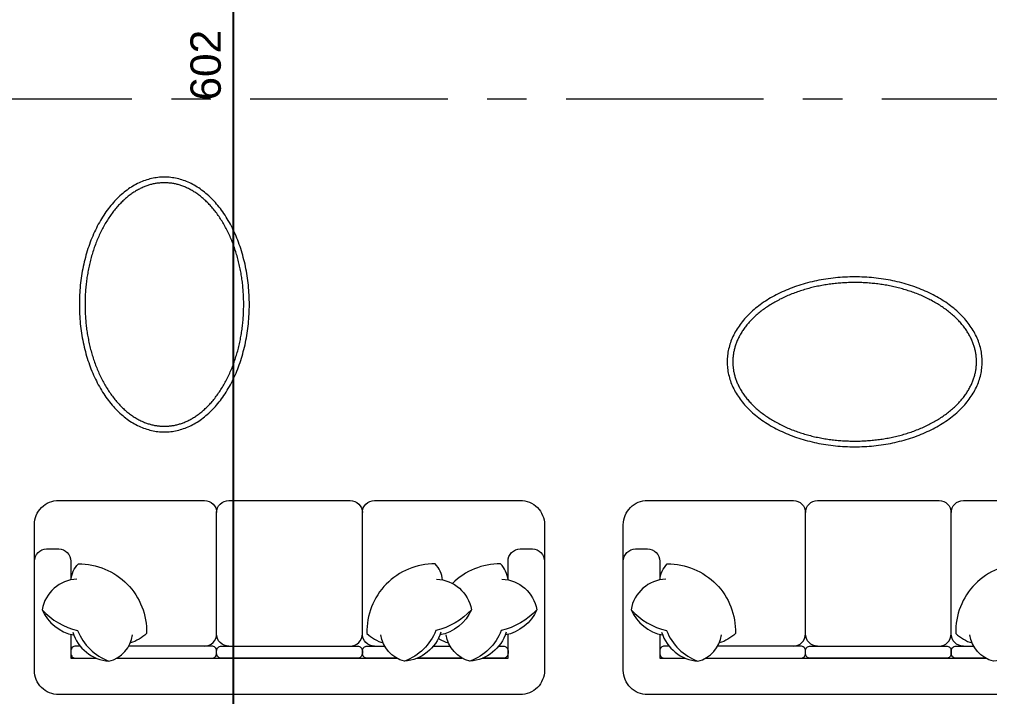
# Model space of a CAD drawing. Header units: centimetres. Extents: x 111832 to 117233, y -55119 to -48329.
# Drawn here: x 114113 to 114512.5, y -53068.5 to -52789.5 of the extents above; entities that cross this region are included whole.
import ezdxf

# ---------------------------------------------------------------- set-up
doc = ezdxf.new("R2010")
doc.units = ezdxf.units.CM
doc.header["$LTSCALE"] = 50
doc.header["$MEASUREMENT"] = 0
doc.linetypes.add('AXES', pattern=[2, 1.25, -0.25, 0.25, -0.25])
doc.layers.get('0').update_dxf_attribs({"color": 8})
doc.layers.add('AXES', color=10, linetype='AXES')
doc.layers.add('COTE 50ème', color=1, linetype='Continuous')
doc.layers.add('MACONNERIE COUPE', color=7, linetype='Continuous', lineweight=30)
doc.layers.add('mobilimi', color=8, linetype='Continuous', lineweight=9)
doc.styles.add('RS_TXT_50', font='arial.ttf', dxfattribs={"height": 12.5})
doc.dimstyles.new('RS_50CM_LINEAIRE', dxfattribs={"dimscale": 5, "dimtxt": 12.5, "dimasz": 1.5, "dimexe": 1, "dimexo": 2.5, "dimgap": 1, "dimtad": 1, "dimdec": 1, "dimrnd": 0.5, "dimdsep": 46, "dimtxsty": 'RS_TXT_50', "dimblk1": 'ARCHTICK', "dimblk2": 'ARCHTICK', "dimsah": 1, "dimcen": 2.5, "dimdle": 1, "dimclrt": 4, "dimadec": 0, "dimazin": 2, "dimtfac": 1, "dimtdec": 1, "dimtix": 1, "dimtmove": 2, "dimatfit": 3, "dimfxl": 1, "dimtolj": 1, "dimtzin": 0, "dimarcsym": 0})

# ---------------------------------------------------------------- blocks, each defined once
blk = doc.blocks.new('A$C7560ca7f')
at = {"layer": 'AXES', "lineweight": 5, "ltscale": 1.3}
blk.add_line((3195, -1960), (-1985, -1960), dxfattribs=at)
blk = doc.blocks.new('_ArchTick')
at = {"color": 0, "linetype": 'ByBlock', "const_width": 0.15}
blk.add_lwpolyline([(-0.5, -0.5), (0.5, 0.5)], dxfattribs=at)
blk = doc.blocks.new('*D1301')
at = {"layer": 'COTE 50ème', "color": 0, "lineweight": -2, "ltscale": 0.5, "transparency": 16777216}
for p, q in [((114201.18, -53114.36), (114201.18, -52502.36)), ((114196.87, -52507.36), (114206.18, -52507.36)), ((114216.89, -53109.36), (114196.18, -53109.36))]:
    blk.add_line(p, q, dxfattribs=at)
at = {"layer": 'Defpoints', "color": 0, "ltscale": 0.5, "transparency": 16777216}
for p in [(114184.37, -52507.36), (114201.18, -52507.36), (114229.39, -53109.36)]:
    blk.add_point(p, dxfattribs=at)
at = {"layer": 'COTE 50ème', "color": 0, "lineweight": -2, "ltscale": 0.5, "transparency": 16777216, "xscale": 7.5, "yscale": 7.5, "zscale": 7.5}
for p, rotation in [((114201.18, -52507.36), 90), ((114201.18, -53109.36), 270)]:
    blk.add_blockref('_ArchTick', p, dxfattribs=dict(at, rotation=rotation))
at = {"layer": 'COTE 50ème', "color": 4, "ltscale": 0.5, "transparency": 16777216, "insert": (114189.8, -52808.36), "char_height": 12.5, "attachment_point": 5, "rotation": 90, "style": 'RS_TXT_50'}
blk.add_mtext('\\A1;602', dxfattribs=at)

msp = doc.modelspace()

# ---------------------------------------------------------------- linework, layer by layer
at = {"layer": 'mobilimi'}
for points in [[(114119.24, -52997.71, -0.414214), (114129.24, -52987.71), (114189.24, -52987.71, -0.414214), (114194.24, -52992.71, -0.414214), (114199.24, -52987.71), (114249.24, -52987.71, -0.414214), (114254.24, -52992.71, -0.414214), (114259.24, -52987.71), (114319.24, -52987.71, -0.414214), (114329.24, -52997.71), (114329.24, -53057.71, -0.414214), (114319.24, -53067.71), (114129.24, -53067.71, -0.414214), (114119.24, -53057.71)], [(114361.69, -52997.71, -0.414214), (114371.69, -52987.71), (114431.69, -52987.71, -0.414214), (114436.69, -52992.71, -0.414214), (114441.69, -52987.71), (114491.69, -52987.71, -0.414214), (114496.69, -52992.71, -0.414214), (114501.69, -52987.71), (114561.69, -52987.71, -0.414214), (114571.69, -52997.71), (114571.69, -53057.71, -0.414214), (114561.69, -53067.71), (114371.69, -53067.71, -0.414214), (114361.69, -53057.71)], [(114252.24, -53052.71), (114196.24, -53052.71, -0.414214), (114194.24, -53050.71), (114194.24, -53049.71, -0.414214), (114196.24, -53047.71), (114252.24, -53047.71, -0.414214), (114254.24, -53049.71), (114254.24, -53050.71, -0.414214)], [(114494.69, -53052.71), (114438.69, -53052.71, -0.414214), (114436.69, -53050.71), (114436.69, -53049.71, -0.414214), (114438.69, -53047.71), (114494.69, -53047.71, -0.414214), (114496.69, -53049.71), (114496.69, -53050.71, -0.414214)]]:
    msp.add_lwpolyline(points, format="xyb", close=True, dxfattribs=at)
for points in [[(114189.24, -53047.71, 0.414214), (114194.24, -53042.71), (114194.24, -52992.71, 0.414214)], [(114259.24, -53047.71, -0.414214), (114254.24, -53042.71), (114254.24, -52992.71, -0.414214)], [(114431.69, -53047.71, 0.414214), (114436.69, -53042.71), (114436.69, -52992.71, 0.414214)], [(114501.69, -53047.71, -0.414214), (114496.69, -53042.71), (114496.69, -52992.71, -0.414214)], [(114119.24, -53012.71, -0.414214), (114124.24, -53007.71), (114129.24, -53007.71, -0.414214), (114134.24, -53012.71), (114134.24, -53020.45)], [(114314.24, -53020.45), (114314.24, -53012.71, -0.414214), (114319.24, -53007.71), (114324.24, -53007.71, -0.414214), (114329.24, -53012.71)], [(114361.69, -53012.71, -0.414214), (114366.69, -53007.71), (114371.69, -53007.71, -0.414214), (114376.69, -53012.71), (114376.69, -53020.45)], [(114134.23, -53020.46, -0.165541), (114137.32, -53013.85, -0.425989), (114165.4, -53042.49, -0.121523), (114158.73, -53046.44, 7.115464)], [(114287.31, -53020.46, 0.165541), (114284.22, -53013.85, 0.425989), (114256.14, -53042.49, 0.121523), (114262.8, -53046.44, -7.115464)], [(114314.25, -53020.46, 0.165541), (114311.15, -53013.85, 0.200231), (114291.31, -53021.9, 0.121523)], [(114376.68, -53020.46, -0.165541), (114379.77, -53013.85, -0.425989), (114407.85, -53042.49, -0.121523), (114401.19, -53046.44, 7.115464)], [(114529.77, -53020.46, 0.165541), (114526.67, -53013.85, 0.425989), (114498.59, -53042.49, 0.121523), (114505.26, -53046.44, -7.115464)], [(114136.75, -53020.15, 0.356772), (114122.42, -53032.76, 0.249542), (114135.4, -53043.14, -9.61688)], [(114284.79, -53020.15, -0.356772), (114299.12, -53032.76, -0.249542), (114286.14, -53043.14, 9.61688)], [(114311.73, -53020.15, -0.356772), (114326.05, -53032.76, -0.249542), (114313.07, -53043.14, 9.61688)], [(114379.2, -53020.15, 0.356772), (114364.87, -53032.76, 0.249542), (114377.86, -53043.14, -9.61688)], [(114122.42, -53032.76, 0.14773), (114137.03, -53041.35, 0.213343), (114149.93, -53053.95, 0.178662)], [(114299.12, -53032.76, -0.14773), (114284.51, -53041.35, -0.213343), (114271.61, -53053.95, -0.178662)], [(114326.05, -53032.76, -0.14773), (114311.44, -53041.35, -0.213343), (114298.55, -53053.95, -0.178662)], [(114364.87, -53032.76, 0.14773), (114379.49, -53041.35, 0.213343), (114392.38, -53053.95, 0.178662)], [(114135.01, -53042.03, 0.306663), (114149.93, -53053.95, 0.30633), (114159.67, -53043.07, -0.872847)], [(114199.24, -53047.71, -0.414214), (114194.24, -53042.71)], [(114249.24, -53047.71, 0.414214), (114254.24, -53042.71)], [(114286.53, -53042.03, -0.306663), (114271.61, -53053.95, -0.30633), (114261.87, -53043.07, 0.872847)], [(114313.46, -53042.03, -0.306663), (114298.55, -53053.95, -0.30633), (114288.8, -53043.07, 0.872847)], [(114303.72, -53052.71), (114314.24, -53052.71), (114314.24, -53042.88, -0.414214)], [(114377.47, -53042.03, 0.306663), (114392.38, -53053.95, 0.30633), (114402.12, -53043.07, -0.872847)], [(114441.69, -53047.71, -0.414214), (114436.69, -53042.71)], [(114491.69, -53047.71, 0.414214), (114496.69, -53042.71)], [(114528.98, -53042.03, -0.306663), (114514.07, -53053.95, -0.30633), (114504.32, -53043.07, 0.872847)], [(114285.55, -53044.49, 0.071865), (114289.74, -53046.44, -7.115464)], [(114138.05, -53047.71), (114136.24, -53047.71, 0.414214), (114134.24, -53049.71), (114134.24, -53050.71, 0.414214), (114136.24, -53052.71)], [(114153.07, -53052.71), (114192.24, -53052.71, 0.414214), (114194.24, -53050.71), (114194.24, -53049.71, 0.414214), (114192.24, -53047.71), (114158.11, -53047.71, 0.414214)], [(114268.47, -53052.71), (114256.24, -53052.71, -0.414214), (114254.24, -53050.71), (114254.24, -53049.71, -0.414214), (114256.24, -53047.71), (114263.43, -53047.71, -0.414214)], [(114283.49, -53047.71), (114290.37, -53047.71, -0.414214)], [(114310.42, -53047.71), (114312.24, -53047.71, -0.414214), (114314.24, -53049.71), (114314.24, -53050.71, -0.414214), (114312.24, -53052.71)], [(114380.51, -53047.71), (114378.69, -53047.71, 0.414214), (114376.69, -53049.71), (114376.69, -53050.71, 0.414214), (114378.69, -53052.71)], [(114395.53, -53052.71), (114434.69, -53052.71, 0.414214), (114436.69, -53050.71), (114436.69, -53049.71, 0.414214), (114434.69, -53047.71), (114400.56, -53047.71, 0.414214)], [(114510.92, -53052.71), (114498.69, -53052.71, -0.414214), (114496.69, -53050.71), (114496.69, -53049.71, -0.414214), (114498.69, -53047.71), (114505.88, -53047.71, -0.414214)], [(114136.24, -53052.71), (114144.76, -53052.71, 0.414214)], [(114295.4, -53052.71), (114276.78, -53052.71, -0.414214)], [(114312.24, -53052.71), (114303.72, -53052.71, -0.414214)], [(114378.69, -53052.71), (114387.21, -53052.71, 0.414214)]]:
    msp.add_lwpolyline(points, format="xyb", dxfattribs=at)
for points in [[(114134.24, -53042.88), (114134.24, -53052.71), (114144.76, -53052.71)], [(114376.69, -53042.88), (114376.69, -53052.71), (114387.21, -53052.71)], [(114153.07, -53052.71), (114268.47, -53052.71)], [(114276.78, -53052.71), (114295.4, -53052.71)], [(114395.53, -53052.71), (114510.92, -53052.71)]]:
    msp.add_lwpolyline(points, dxfattribs=at)
for points in [[(114172.72, -52959.48, 0), (114173.38, -52959.47, 0), (114174.05, -52959.44, 0), (114174.71, -52959.39, 0), (114175.37, -52959.33, 0), (114176.03, -52959.24, 0), (114176.69, -52959.14, 0), (114177.35, -52959.02, 0), (114178, -52958.88, 0), (114178.65, -52958.72, 0), (114179.31, -52958.54, 0), (114179.96, -52958.35, 0), (114180.6, -52958.13, 0), (114181.25, -52957.9, 0), (114181.89, -52957.65, 0), (114182.52, -52957.38, 0), (114183.16, -52957.09, 0), (114183.79, -52956.79, 0), (114184.42, -52956.46, 0), (114185.04, -52956.12, 0), (114185.66, -52955.76, 0), (114186.27, -52955.39, 0), (114186.88, -52954.99, 0), (114187.48, -52954.58, 0), (114188.08, -52954.16, 0), (114188.67, -52953.71, 0), (114189.26, -52953.25, 0), (114189.84, -52952.77, 0), (114190.41, -52952.28, 0), (114190.98, -52951.77, 0), (114191.54, -52951.24, 0), (114192.1, -52950.7, 0), (114192.65, -52950.14, 0), (114193.19, -52949.57, 0), (114193.72, -52948.98, 0), (114194.25, -52948.38, 0), (114194.77, -52947.76, 0), (114195.28, -52947.13, 0), (114195.78, -52946.48, 0), (114196.27, -52945.82, 0), (114196.76, -52945.14, 0), (114197.24, -52944.45, 0), (114197.7, -52943.75, 0), (114198.16, -52943.03, 0), (114198.61, -52942.3, 0), (114199.05, -52941.56, 0), (114199.49, -52940.81, 0), (114199.91, -52940.04, 0), (114200.32, -52939.27, 0), (114200.72, -52938.48, 0), (114201.12, -52937.68, 0), (114201.5, -52936.87, 0), (114201.87, -52936.04, 0), (114202.23, -52935.21, 0), (114202.58, -52934.37, 0), (114202.92, -52933.52, 0), (114203.25, -52932.65, 0), (114203.57, -52931.78, 0), (114203.88, -52930.9, 0), (114204.17, -52930.01, 0), (114204.46, -52929.12, 0), (114204.73, -52928.21, 0), (114204.99, -52927.3, 0), (114205.24, -52926.38, 0), (114205.48, -52925.45, 0), (114205.71, -52924.52, 0), (114205.93, -52923.58, 0), (114206.13, -52922.63, 0), (114206.32, -52921.68, 0), (114206.5, -52920.73, 0), (114206.67, -52919.77, 0), (114206.82, -52918.8, 0), (114206.97, -52917.83, 0), (114207.1, -52916.86, 0), (114207.22, -52915.88, 0), (114207.32, -52914.9, 0), (114207.42, -52913.91, 0), (114207.5, -52912.93, 0), (114207.57, -52911.94, 0), (114207.62, -52910.95, 0), (114207.67, -52909.96, 0), (114207.7, -52908.97, 0), (114207.72, -52907.97, 0), (114207.72, -52906.98, 0), (114207.72, -52905.99, 0), (114207.7, -52904.99, 0), (114207.67, -52904, 0), (114207.62, -52903.01, 0), (114207.57, -52902.02, 0), (114207.5, -52901.03, 0), (114207.42, -52900.04, 0), (114207.32, -52899.06, 0), (114207.22, -52898.08, 0), (114207.1, -52897.1, 0), (114206.97, -52896.13, 0), (114206.82, -52895.16, 0), (114206.67, -52894.19, 0), (114206.5, -52893.23, 0), (114206.32, -52892.27, 0), (114206.13, -52891.32, 0), (114205.93, -52890.38, 0), (114205.71, -52889.44, 0), (114205.48, -52888.51, 0), (114205.24, -52887.58, 0), (114204.99, -52886.66, 0), (114204.73, -52885.75, 0), (114204.46, -52884.84, 0), (114204.17, -52883.94, 0), (114203.88, -52883.06, 0), (114203.57, -52882.18, 0), (114203.25, -52881.3, 0), (114202.92, -52880.44, 0), (114202.58, -52879.59, 0), (114202.23, -52878.75, 0), (114201.87, -52877.91, 0), (114201.5, -52877.09, 0), (114201.12, -52876.28, 0), (114200.72, -52875.48, 0), (114200.32, -52874.69, 0), (114199.91, -52873.91, 0), (114199.49, -52873.15, 0), (114199.05, -52872.39, 0), (114198.61, -52871.65, 0), (114198.16, -52870.92, 0), (114197.7, -52870.21, 0), (114197.24, -52869.51, 0), (114196.76, -52868.82, 0), (114196.27, -52868.14, 0), (114195.78, -52867.48, 0), (114195.28, -52866.83, 0), (114194.77, -52866.2, 0), (114194.25, -52865.58, 0), (114193.72, -52864.98, 0), (114193.19, -52864.39, 0), (114192.65, -52863.82, 0), (114192.1, -52863.26, 0), (114191.54, -52862.72, 0), (114190.98, -52862.19, 0), (114190.41, -52861.68, 0), (114189.84, -52861.18, 0), (114189.26, -52860.71, 0), (114188.67, -52860.25, 0), (114188.08, -52859.8, 0), (114187.48, -52859.37, 0), (114186.88, -52858.96, 0), (114186.27, -52858.57, 0), (114185.66, -52858.19, 0), (114185.04, -52857.84, 0), (114184.42, -52857.5, 0), (114183.79, -52857.17, 0), (114183.16, -52856.87, 0), (114182.52, -52856.58, 0), (114181.89, -52856.31, 0), (114181.25, -52856.06, 0), (114180.6, -52855.83, 0), (114179.96, -52855.61, 0), (114179.31, -52855.42, 0), (114178.65, -52855.24, 0), (114178, -52855.08, 0), (114177.35, -52854.94, 0), (114176.69, -52854.82, 0), (114176.03, -52854.71, 0), (114175.37, -52854.63, 0), (114174.71, -52854.56, 0), (114174.05, -52854.52, 0), (114173.38, -52854.49, 0), (114172.72, -52854.48, 0), (114172.06, -52854.49, 0), (114171.4, -52854.52, 0), (114170.74, -52854.56, 0), (114170.07, -52854.63, 0), (114169.41, -52854.71, 0), (114168.76, -52854.82, 0), (114168.1, -52854.94, 0), (114167.44, -52855.08, 0), (114166.79, -52855.24, 0), (114166.14, -52855.42, 0), (114165.49, -52855.61, 0), (114164.84, -52855.83, 0), (114164.2, -52856.06, 0), (114163.56, -52856.31, 0), (114162.92, -52856.58, 0), (114162.29, -52856.87, 0), (114161.65, -52857.17, 0), (114161.03, -52857.5, 0), (114160.41, -52857.84, 0), (114159.79, -52858.19, 0), (114159.18, -52858.57, 0), (114158.57, -52858.96, 0), (114157.96, -52859.37, 0), (114157.37, -52859.8, 0), (114156.77, -52860.25, 0), (114156.19, -52860.71, 0), (114155.61, -52861.18, 0), (114155.03, -52861.68, 0), (114154.46, -52862.19, 0), (114153.9, -52862.72, 0), (114153.35, -52863.26, 0), (114152.8, -52863.82, 0), (114152.26, -52864.39, 0), (114151.72, -52864.98, 0), (114151.2, -52865.58, 0), (114150.68, -52866.2, 0), (114150.17, -52866.83, 0), (114149.67, -52867.48, 0), (114149.17, -52868.14, 0), (114148.69, -52868.82, 0), (114148.21, -52869.51, 0), (114147.74, -52870.21, 0), (114147.28, -52870.92, 0), (114146.83, -52871.65, 0), (114146.39, -52872.39, 0), (114145.96, -52873.15, 0), (114145.54, -52873.91, 0), (114145.12, -52874.69, 0), (114144.72, -52875.48, 0), (114144.33, -52876.28, 0), (114143.95, -52877.09, 0), (114143.57, -52877.91, 0), (114143.21, -52878.75, 0), (114142.86, -52879.59, 0), (114142.52, -52880.44, 0), (114142.19, -52881.3, 0), (114141.87, -52882.18, 0), (114141.57, -52883.06, 0), (114141.27, -52883.94, 0), (114140.99, -52884.84, 0), (114140.71, -52885.75, 0), (114140.45, -52886.66, 0), (114140.2, -52887.58, 0), (114139.96, -52888.51, 0), (114139.73, -52889.44, 0), (114139.52, -52890.38, 0), (114139.31, -52891.32, 0), (114139.12, -52892.27, 0), (114138.94, -52893.23, 0), (114138.78, -52894.19, 0), (114138.62, -52895.16, 0), (114138.48, -52896.13, 0), (114138.35, -52897.1, 0), (114138.23, -52898.08, 0), (114138.12, -52899.06, 0), (114138.03, -52900.04, 0), (114137.95, -52901.03, 0), (114137.88, -52902.02, 0), (114137.82, -52903.01, 0), (114137.78, -52904, 0), (114137.75, -52904.99, 0), (114137.73, -52905.99, 0), (114137.72, -52906.98, 0), (114137.73, -52907.97, 0), (114137.75, -52908.97, 0), (114137.78, -52909.96, 0), (114137.82, -52910.95, 0), (114137.88, -52911.94, 0), (114137.95, -52912.93, 0), (114138.03, -52913.91, 0), (114138.12, -52914.9, 0), (114138.23, -52915.88, 0), (114138.35, -52916.86, 0), (114138.48, -52917.83, 0), (114138.62, -52918.8, 0), (114138.78, -52919.77, 0), (114138.94, -52920.73, 0), (114139.12, -52921.68, 0), (114139.31, -52922.63, 0), (114139.52, -52923.58, 0), (114139.73, -52924.52, 0), (114139.96, -52925.45, 0), (114140.2, -52926.38, 0), (114140.45, -52927.3, 0), (114140.71, -52928.21, 0), (114140.99, -52929.12, 0), (114141.27, -52930.01, 0), (114141.57, -52930.9, 0), (114141.87, -52931.78, 0), (114142.19, -52932.65, 0), (114142.52, -52933.52, 0), (114142.86, -52934.37, 0), (114143.21, -52935.21, 0), (114143.57, -52936.04, 0), (114143.95, -52936.87, 0), (114144.33, -52937.68, 0), (114144.72, -52938.48, 0), (114145.12, -52939.27, 0), (114145.54, -52940.04, 0), (114145.96, -52940.81, 0), (114146.39, -52941.56, 0), (114146.83, -52942.3, 0), (114147.28, -52943.03, 0), (114147.74, -52943.75, 0), (114148.21, -52944.45, 0), (114148.69, -52945.14, 0), (114149.17, -52945.82, 0), (114149.67, -52946.48, 0), (114150.17, -52947.13, 0), (114150.68, -52947.76, 0), (114151.2, -52948.38, 0), (114151.72, -52948.98, 0), (114152.26, -52949.57, 0), (114152.8, -52950.14, 0), (114153.35, -52950.7, 0), (114153.9, -52951.24, 0), (114154.46, -52951.77, 0), (114155.03, -52952.28, 0), (114155.61, -52952.77, 0), (114156.19, -52953.25, 0), (114156.77, -52953.71, 0), (114157.37, -52954.16, 0), (114157.96, -52954.58, 0), (114158.57, -52954.99, 0), (114159.18, -52955.39, 0), (114159.79, -52955.76, 0), (114160.41, -52956.12, 0), (114161.03, -52956.46, 0), (114161.65, -52956.79, 0), (114162.29, -52957.09, 0), (114162.92, -52957.38, 0), (114163.56, -52957.65, 0), (114164.2, -52957.9, 0), (114164.84, -52958.13, 0), (114165.49, -52958.35, 0), (114166.14, -52958.54, 0), (114166.79, -52958.72, 0), (114167.44, -52958.88, 0), (114168.1, -52959.02, 0), (114168.76, -52959.14, 0), (114169.41, -52959.24, 0), (114170.07, -52959.33, 0), (114170.74, -52959.39, 0), (114171.4, -52959.44, 0), (114172.06, -52959.47, 0), (114172.72, -52959.48, 0)], [(114172.72, -52957.15, 0), (114173.08, -52957.14, 0), (114173.44, -52957.13, 0), (114173.8, -52957.12, 0), (114174.16, -52957.1, 0), (114174.53, -52957.07, 0), (114174.89, -52957.03, 0), (114175.26, -52956.99, 0), (114175.63, -52956.94, 0), (114176, -52956.89, 0), (114176.37, -52956.83, 0), (114176.74, -52956.76, 0), (114177.12, -52956.68, 0), (114177.49, -52956.6, 0), (114177.87, -52956.51, 0), (114178.24, -52956.42, 0), (114178.62, -52956.31, 0), (114179, -52956.2, 0), (114179.38, -52956.08, 0), (114179.76, -52955.95, 0), (114180.14, -52955.82, 0), (114180.52, -52955.68, 0), (114180.9, -52955.53, 0), (114181.28, -52955.37, 0), (114181.67, -52955.21, 0), (114182.05, -52955.03, 0), (114182.43, -52954.85, 0), (114182.82, -52954.66, 0), (114183.2, -52954.46, 0), (114183.58, -52954.26, 0), (114183.97, -52954.04, 0), (114184.35, -52953.82, 0), (114184.73, -52953.59, 0), (114185.11, -52953.36, 0), (114185.49, -52953.11, 0), (114185.87, -52952.86, 0), (114186.25, -52952.6, 0), (114186.63, -52952.33, 0), (114187, -52952.05, 0), (114187.38, -52951.76, 0), (114187.75, -52951.47, 0), (114188.12, -52951.17, 0), (114188.49, -52950.86, 0), (114188.86, -52950.54, 0), (114189.22, -52950.21, 0), (114189.59, -52949.87, 0), (114189.95, -52949.53, 0), (114190.31, -52949.18, 0), (114190.67, -52948.81, 0), (114191.02, -52948.44, 0), (114191.38, -52948.07, 0), (114191.73, -52947.68, 0), (114192.08, -52947.29, 0), (114192.42, -52946.89, 0), (114192.76, -52946.48, 0), (114193.1, -52946.06, 0), (114193.44, -52945.64, 0), (114193.77, -52945.21, 0), (114194.1, -52944.77, 0), (114194.43, -52944.33, 0), (114194.75, -52943.88, 0), (114195.07, -52943.42, 0), (114195.39, -52942.96, 0), (114195.7, -52942.49, 0), (114196.01, -52942.01, 0), (114196.31, -52941.53, 0), (114196.62, -52941.04, 0), (114196.91, -52940.55, 0), (114197.2, -52940.05, 0), (114197.49, -52939.54, 0), (114197.78, -52939.03, 0), (114198.06, -52938.51, 0), (114198.33, -52937.99, 0), (114198.6, -52937.46, 0), (114198.87, -52936.93, 0), (114199.13, -52936.39, 0), (114199.38, -52935.85, 0), (114199.64, -52935.3, 0), (114199.88, -52934.75, 0), (114200.12, -52934.2, 0), (114200.36, -52933.64, 0), (114200.59, -52933.07, 0), (114200.81, -52932.5, 0), (114201.03, -52931.93, 0), (114201.24, -52931.36, 0), (114201.45, -52930.78, 0), (114201.65, -52930.2, 0), (114201.85, -52929.62, 0), (114202.04, -52929.04, 0), (114202.22, -52928.46, 0), (114202.4, -52927.87, 0), (114202.58, -52927.29, 0), (114202.75, -52926.7, 0), (114202.91, -52926.11, 0), (114203.07, -52925.52, 0), (114203.22, -52924.93, 0), (114203.36, -52924.34, 0), (114203.51, -52923.74, 0), (114203.64, -52923.15, 0), (114203.77, -52922.55, 0), (114203.9, -52921.96, 0), (114204.02, -52921.36, 0), (114204.13, -52920.76, 0), (114204.24, -52920.16, 0), (114204.35, -52919.56, 0), (114204.45, -52918.96, 0), (114204.54, -52918.36, 0), (114204.63, -52917.76, 0), (114204.72, -52917.15, 0), (114204.79, -52916.55, 0), (114204.87, -52915.94, 0), (114204.94, -52915.34, 0), (114205, -52914.73, 0), (114205.06, -52914.13, 0), (114205.11, -52913.52, 0), (114205.16, -52912.91, 0), (114205.21, -52912.3, 0), (114205.25, -52911.7, 0), (114205.28, -52911.09, 0), (114205.31, -52910.48, 0), (114205.34, -52909.87, 0), (114205.36, -52909.26, 0), (114205.37, -52908.65, 0), (114205.38, -52908.04, 0), (114205.39, -52907.44, 0), (114205.39, -52906.83, 0), (114205.38, -52906.22, 0), (114205.38, -52905.61, 0), (114205.36, -52905, 0), (114205.35, -52904.39, 0), (114205.32, -52903.78, 0), (114205.3, -52903.17, 0), (114205.26, -52902.56, 0), (114205.23, -52901.96, 0), (114205.19, -52901.35, 0), (114205.14, -52900.74, 0), (114205.09, -52900.13, 0), (114205.03, -52899.53, 0), (114204.97, -52898.92, 0), (114204.9, -52898.32, 0), (114204.83, -52897.71, 0), (114204.76, -52897.11, 0), (114204.67, -52896.5, 0), (114204.59, -52895.9, 0), (114204.5, -52895.3, 0), (114204.4, -52894.7, 0), (114204.3, -52894.1, 0), (114204.19, -52893.5, 0), (114204.08, -52892.9, 0), (114203.96, -52892.3, 0), (114203.84, -52891.7, 0), (114203.71, -52891.11, 0), (114203.57, -52890.51, 0), (114203.44, -52889.92, 0), (114203.29, -52889.32, 0), (114203.14, -52888.73, 0), (114202.99, -52888.14, 0), (114202.83, -52887.55, 0), (114202.66, -52886.97, 0), (114202.49, -52886.38, 0), (114202.31, -52885.79, 0), (114202.13, -52885.21, 0), (114201.94, -52884.63, 0), (114201.75, -52884.05, 0), (114201.55, -52883.47, 0), (114201.35, -52882.89, 0), (114201.14, -52882.31, 0), (114200.92, -52881.74, 0), (114200.7, -52881.17, 0), (114200.47, -52880.6, 0), (114200.24, -52880.04, 0), (114200, -52879.48, 0), (114199.76, -52878.93, 0), (114199.51, -52878.38, 0), (114199.26, -52877.83, 0), (114199, -52877.29, 0), (114198.74, -52876.76, 0), (114198.47, -52876.23, 0), (114198.19, -52875.71, 0), (114197.92, -52875.19, 0), (114197.64, -52874.67, 0), (114197.35, -52874.16, 0), (114197.06, -52873.66, 0), (114196.76, -52873.16, 0), (114196.47, -52872.67, 0), (114196.16, -52872.19, 0), (114195.86, -52871.71, 0), (114195.54, -52871.23, 0), (114195.23, -52870.77, 0), (114194.91, -52870.31, 0), (114194.59, -52869.85, 0), (114194.27, -52869.4, 0), (114193.94, -52868.96, 0), (114193.61, -52868.53, 0), (114193.27, -52868.1, 0), (114192.93, -52867.68, 0), (114192.59, -52867.27, 0), (114192.25, -52866.87, 0), (114191.9, -52866.47, 0), (114191.55, -52866.08, 0), (114191.2, -52865.7, 0), (114190.85, -52865.33, 0), (114190.49, -52864.96, 0), (114190.13, -52864.6, 0), (114189.77, -52864.26, 0), (114189.41, -52863.92, 0), (114189.04, -52863.58, 0), (114188.67, -52863.26, 0), (114188.31, -52862.95, 0), (114187.94, -52862.64, 0), (114187.56, -52862.34, 0), (114187.19, -52862.05, 0), (114186.81, -52861.77, 0), (114186.44, -52861.5, 0), (114186.06, -52861.23, 0), (114185.68, -52860.97, 0), (114185.3, -52860.72, 0), (114184.92, -52860.48, 0), (114184.54, -52860.25, 0), (114184.16, -52860.02, 0), (114183.77, -52859.81, 0), (114183.39, -52859.6, 0), (114183.01, -52859.39, 0), (114182.62, -52859.2, 0), (114182.24, -52859.02, 0), (114181.86, -52858.84, 0), (114181.48, -52858.67, 0), (114181.09, -52858.51, 0), (114180.71, -52858.35, 0), (114180.33, -52858.21, 0), (114179.95, -52858.07, 0), (114179.57, -52857.94, 0), (114179.19, -52857.82, 0), (114178.81, -52857.7, 0), (114178.43, -52857.59, 0), (114178.05, -52857.49, 0), (114177.68, -52857.4, 0), (114177.3, -52857.31, 0), (114176.93, -52857.24, 0), (114176.56, -52857.16, 0), (114176.18, -52857.1, 0), (114175.81, -52857.04, 0), (114175.44, -52856.99, 0), (114175.08, -52856.94, 0), (114174.71, -52856.91, 0), (114174.35, -52856.88, 0), (114173.98, -52856.85, 0), (114173.62, -52856.83, 0), (114173.26, -52856.82, 0), (114172.9, -52856.81, 0), (114172.54, -52856.81, 0), (114172.18, -52856.82, 0), (114171.82, -52856.83, 0), (114171.46, -52856.85, 0), (114171.1, -52856.88, 0), (114170.73, -52856.91, 0), (114170.37, -52856.94, 0), (114170, -52856.99, 0), (114169.63, -52857.04, 0), (114169.26, -52857.1, 0), (114168.89, -52857.16, 0), (114168.52, -52857.24, 0), (114168.14, -52857.31, 0), (114167.77, -52857.4, 0), (114167.39, -52857.49, 0), (114167.01, -52857.59, 0), (114166.64, -52857.7, 0), (114166.26, -52857.82, 0), (114165.88, -52857.94, 0), (114165.5, -52858.07, 0), (114165.12, -52858.21, 0), (114164.73, -52858.35, 0), (114164.35, -52858.51, 0), (114163.97, -52858.67, 0), (114163.59, -52858.84, 0), (114163.2, -52859.02, 0), (114162.82, -52859.2, 0), (114162.44, -52859.39, 0), (114162.05, -52859.6, 0), (114161.67, -52859.81, 0), (114161.29, -52860.02, 0), (114160.91, -52860.25, 0), (114160.52, -52860.48, 0), (114160.14, -52860.72, 0), (114159.76, -52860.97, 0), (114159.38, -52861.23, 0), (114159.01, -52861.5, 0), (114158.63, -52861.77, 0), (114158.26, -52862.05, 0), (114157.88, -52862.34, 0), (114157.51, -52862.64, 0), (114157.14, -52862.95, 0), (114156.77, -52863.26, 0), (114156.4, -52863.58, 0), (114156.04, -52863.92, 0), (114155.67, -52864.26, 0), (114155.31, -52864.6, 0), (114154.95, -52864.96, 0), (114154.6, -52865.33, 0), (114154.24, -52865.7, 0), (114153.89, -52866.08, 0), (114153.54, -52866.47, 0), (114153.2, -52866.87, 0), (114152.85, -52867.27, 0), (114152.51, -52867.68, 0), (114152.17, -52868.1, 0), (114151.84, -52868.53, 0), (114151.51, -52868.96, 0), (114151.18, -52869.4, 0), (114150.85, -52869.85, 0), (114150.53, -52870.31, 0), (114150.21, -52870.77, 0), (114149.9, -52871.23, 0), (114149.59, -52871.71, 0), (114149.28, -52872.19, 0), (114148.98, -52872.67, 0), (114148.68, -52873.16, 0), (114148.38, -52873.66, 0), (114148.09, -52874.16, 0), (114147.81, -52874.67, 0), (114147.53, -52875.19, 0), (114147.25, -52875.71, 0), (114146.98, -52876.23, 0), (114146.71, -52876.76, 0), (114146.45, -52877.29, 0), (114146.19, -52877.83, 0), (114145.93, -52878.38, 0), (114145.69, -52878.93, 0), (114145.44, -52879.48, 0), (114145.2, -52880.04, 0), (114144.97, -52880.6, 0), (114144.74, -52881.17, 0), (114144.52, -52881.74, 0), (114144.31, -52882.31, 0), (114144.1, -52882.89, 0), (114143.89, -52883.47, 0), (114143.69, -52884.05, 0), (114143.5, -52884.63, 0), (114143.31, -52885.21, 0), (114143.13, -52885.79, 0), (114142.95, -52886.38, 0), (114142.78, -52886.97, 0), (114142.62, -52887.55, 0), (114142.46, -52888.14, 0), (114142.3, -52888.73, 0), (114142.15, -52889.32, 0), (114142.01, -52889.92, 0), (114141.87, -52890.51, 0), (114141.74, -52891.11, 0), (114141.61, -52891.7, 0), (114141.48, -52892.3, 0), (114141.37, -52892.9, 0), (114141.25, -52893.5, 0), (114141.15, -52894.1, 0), (114141.05, -52894.7, 0), (114140.95, -52895.3, 0), (114140.86, -52895.9, 0), (114140.77, -52896.5, 0), (114140.69, -52897.11, 0), (114140.61, -52897.71, 0), (114140.54, -52898.32, 0), (114140.47, -52898.92, 0), (114140.41, -52899.53, 0), (114140.36, -52900.13, 0), (114140.3, -52900.74, 0), (114140.26, -52901.35, 0), (114140.22, -52901.96, 0), (114140.18, -52902.56, 0), (114140.15, -52903.17, 0), (114140.12, -52903.78, 0), (114140.1, -52904.39, 0), (114140.08, -52905, 0), (114140.07, -52905.61, 0), (114140.06, -52906.22, 0), (114140.06, -52906.83, 0), (114140.06, -52907.44, 0), (114140.06, -52908.04, 0), (114140.07, -52908.65, 0), (114140.09, -52909.26, 0), (114140.11, -52909.87, 0), (114140.13, -52910.48, 0), (114140.16, -52911.09, 0), (114140.2, -52911.7, 0), (114140.24, -52912.3, 0), (114140.28, -52912.91, 0), (114140.33, -52913.52, 0), (114140.38, -52914.13, 0), (114140.44, -52914.73, 0), (114140.51, -52915.34, 0), (114140.58, -52915.94, 0), (114140.65, -52916.55, 0), (114140.73, -52917.15, 0), (114140.81, -52917.76, 0), (114140.9, -52918.36, 0), (114141, -52918.96, 0), (114141.1, -52919.56, 0), (114141.2, -52920.16, 0), (114141.31, -52920.76, 0), (114141.43, -52921.36, 0), (114141.55, -52921.96, 0), (114141.67, -52922.55, 0), (114141.8, -52923.15, 0), (114141.94, -52923.74, 0), (114142.08, -52924.34, 0), (114142.23, -52924.93, 0), (114142.38, -52925.52, 0), (114142.54, -52926.11, 0), (114142.7, -52926.7, 0), (114142.87, -52927.29, 0), (114143.04, -52927.87, 0), (114143.22, -52928.46, 0), (114143.41, -52929.04, 0), (114143.6, -52929.62, 0), (114143.79, -52930.2, 0), (114143.99, -52930.78, 0), (114144.2, -52931.36, 0), (114144.41, -52931.93, 0), (114144.63, -52932.5, 0), (114144.86, -52933.07, 0), (114145.09, -52933.64, 0), (114145.32, -52934.2, 0), (114145.56, -52934.75, 0), (114145.81, -52935.3, 0), (114146.06, -52935.85, 0), (114146.32, -52936.39, 0), (114146.58, -52936.93, 0), (114146.84, -52937.46, 0), (114147.11, -52937.99, 0), (114147.39, -52938.51, 0), (114147.67, -52939.03, 0), (114147.95, -52939.54, 0), (114148.24, -52940.05, 0), (114148.53, -52940.55, 0), (114148.83, -52941.04, 0), (114149.13, -52941.53, 0), (114149.43, -52942.01, 0), (114149.74, -52942.49, 0), (114150.06, -52942.96, 0), (114150.37, -52943.42, 0), (114150.69, -52943.88, 0), (114151.02, -52944.33, 0), (114151.34, -52944.77, 0), (114151.67, -52945.21, 0), (114152, -52945.64, 0), (114152.34, -52946.06, 0), (114152.68, -52946.48, 0), (114153.02, -52946.89, 0), (114153.37, -52947.29, 0), (114153.72, -52947.68, 0), (114154.07, -52948.07, 0), (114154.42, -52948.44, 0), (114154.77, -52948.81, 0), (114155.13, -52949.18, 0), (114155.49, -52949.53, 0), (114155.85, -52949.87, 0), (114156.22, -52950.21, 0), (114156.59, -52950.54, 0), (114156.95, -52950.86, 0), (114157.32, -52951.17, 0), (114157.69, -52951.47, 0), (114158.07, -52951.76, 0), (114158.44, -52952.05, 0), (114158.82, -52952.33, 0), (114159.2, -52952.6, 0), (114159.57, -52952.86, 0), (114159.95, -52953.11, 0), (114160.33, -52953.36, 0), (114160.71, -52953.59, 0), (114161.1, -52953.82, 0), (114161.48, -52954.04, 0), (114161.86, -52954.26, 0), (114162.24, -52954.46, 0), (114162.63, -52954.66, 0), (114163.01, -52954.85, 0), (114163.39, -52955.03, 0), (114163.78, -52955.21, 0), (114164.16, -52955.37, 0), (114164.54, -52955.53, 0), (114164.92, -52955.68, 0), (114165.31, -52955.82, 0), (114165.69, -52955.95, 0), (114166.07, -52956.08, 0), (114166.45, -52956.2, 0), (114166.82, -52956.31, 0), (114167.2, -52956.42, 0), (114167.58, -52956.51, 0), (114167.95, -52956.6, 0), (114168.33, -52956.68, 0), (114168.7, -52956.76, 0), (114169.07, -52956.83, 0), (114169.45, -52956.89, 0), (114169.81, -52956.94, 0), (114170.18, -52956.99, 0), (114170.55, -52957.03, 0), (114170.92, -52957.07, 0), (114171.28, -52957.1, 0), (114171.64, -52957.12, 0), (114172, -52957.13, 0), (114172.36, -52957.14, 0), (114172.72, -52957.15, 0)], [(114509.44, -52930.59, 0), (114509.43, -52929.93, 0), (114509.4, -52929.26, 0), (114509.35, -52928.6, 0), (114509.29, -52927.94, 0), (114509.2, -52927.28, 0), (114509.1, -52926.62, 0), (114508.98, -52925.96, 0), (114508.84, -52925.31, 0), (114508.68, -52924.66, 0), (114508.5, -52924, 0), (114508.3, -52923.35, 0), (114508.09, -52922.71, 0), (114507.86, -52922.06, 0), (114507.61, -52921.42, 0), (114507.34, -52920.79, 0), (114507.05, -52920.15, 0), (114506.74, -52919.52, 0), (114506.42, -52918.89, 0), (114506.08, -52918.27, 0), (114505.72, -52917.65, 0), (114505.35, -52917.04, 0), (114504.95, -52916.43, 0), (114504.54, -52915.83, 0), (114504.11, -52915.23, 0), (114503.67, -52914.64, 0), (114503.21, -52914.05, 0), (114502.73, -52913.47, 0), (114502.24, -52912.9, 0), (114501.73, -52912.33, 0), (114501.2, -52911.77, 0), (114500.66, -52911.21, 0), (114500.1, -52910.66, 0), (114499.53, -52910.12, 0), (114498.94, -52909.59, 0), (114498.34, -52909.06, 0), (114497.72, -52908.54, 0), (114497.08, -52908.03, 0), (114496.44, -52907.53, 0), (114495.78, -52907.04, 0), (114495.1, -52906.55, 0), (114494.41, -52906.07, 0), (114493.71, -52905.61, 0), (114492.99, -52905.15, 0), (114492.26, -52904.7, 0), (114491.52, -52904.26, 0), (114490.77, -52903.82, 0), (114490, -52903.4, 0), (114489.23, -52902.99, 0), (114488.44, -52902.59, 0), (114487.64, -52902.19, 0), (114486.82, -52901.81, 0), (114486, -52901.44, 0), (114485.17, -52901.08, 0), (114484.33, -52900.73, 0), (114483.47, -52900.39, 0), (114482.61, -52900.06, 0), (114481.74, -52899.74, 0), (114480.86, -52899.43, 0), (114479.97, -52899.14, 0), (114479.08, -52898.85, 0), (114478.17, -52898.58, 0), (114477.26, -52898.32, 0), (114476.34, -52898.07, 0), (114475.41, -52897.83, 0), (114474.48, -52897.6, 0), (114473.54, -52897.38, 0), (114472.59, -52897.18, 0), (114471.64, -52896.99, 0), (114470.69, -52896.81, 0), (114469.72, -52896.64, 0), (114468.76, -52896.49, 0), (114467.79, -52896.34, 0), (114466.81, -52896.21, 0), (114465.84, -52896.09, 0), (114464.86, -52895.99, 0), (114463.87, -52895.89, 0), (114462.89, -52895.81, 0), (114461.9, -52895.74, 0), (114460.91, -52895.69, 0), (114459.92, -52895.64, 0), (114458.92, -52895.61, 0), (114457.93, -52895.59, 0), (114456.94, -52895.59, 0), (114455.94, -52895.59, 0), (114454.95, -52895.61, 0), (114453.96, -52895.64, 0), (114452.97, -52895.69, 0), (114451.98, -52895.74, 0), (114450.99, -52895.81, 0), (114450, -52895.89, 0), (114449.02, -52895.99, 0), (114448.04, -52896.09, 0), (114447.06, -52896.21, 0), (114446.09, -52896.34, 0), (114445.12, -52896.49, 0), (114444.15, -52896.64, 0), (114443.19, -52896.81, 0), (114442.23, -52896.99, 0), (114441.28, -52897.18, 0), (114440.34, -52897.38, 0), (114439.4, -52897.6, 0), (114438.46, -52897.83, 0), (114437.54, -52898.07, 0), (114436.62, -52898.32, 0), (114435.71, -52898.58, 0), (114434.8, -52898.85, 0), (114433.9, -52899.14, 0), (114433.01, -52899.43, 0), (114432.13, -52899.74, 0), (114431.26, -52900.06, 0), (114430.4, -52900.39, 0), (114429.55, -52900.73, 0), (114428.71, -52901.08, 0), (114427.87, -52901.44, 0), (114427.05, -52901.81, 0), (114426.24, -52902.19, 0), (114425.44, -52902.59, 0), (114424.65, -52902.99, 0), (114423.87, -52903.4, 0), (114423.11, -52903.82, 0), (114422.35, -52904.26, 0), (114421.61, -52904.7, 0), (114420.88, -52905.15, 0), (114420.17, -52905.61, 0), (114419.47, -52906.07, 0), (114418.78, -52906.55, 0), (114418.1, -52907.04, 0), (114417.44, -52907.53, 0), (114416.79, -52908.03, 0), (114416.16, -52908.54, 0), (114415.54, -52909.06, 0), (114414.94, -52909.59, 0), (114414.35, -52910.12, 0), (114413.77, -52910.66, 0), (114413.22, -52911.21, 0), (114412.67, -52911.77, 0), (114412.15, -52912.33, 0), (114411.64, -52912.9, 0), (114411.14, -52913.47, 0), (114410.67, -52914.05, 0), (114410.21, -52914.64, 0), (114409.76, -52915.23, 0), (114409.33, -52915.83, 0), (114408.92, -52916.43, 0), (114408.53, -52917.04, 0), (114408.15, -52917.65, 0), (114407.8, -52918.27, 0), (114407.45, -52918.89, 0), (114407.13, -52919.52, 0), (114406.83, -52920.15, 0), (114406.54, -52920.79, 0), (114406.27, -52921.42, 0), (114406.02, -52922.06, 0), (114405.79, -52922.71, 0), (114405.57, -52923.35, 0), (114405.38, -52924, 0), (114405.2, -52924.66, 0), (114405.04, -52925.31, 0), (114404.9, -52925.96, 0), (114404.78, -52926.62, 0), (114404.67, -52927.28, 0), (114404.59, -52927.94, 0), (114404.52, -52928.6, 0), (114404.48, -52929.26, 0), (114404.45, -52929.93, 0), (114404.44, -52930.59, 0), (114404.45, -52931.25, 0), (114404.48, -52931.91, 0), (114404.52, -52932.57, 0), (114404.59, -52933.23, 0), (114404.67, -52933.89, 0), (114404.78, -52934.55, 0), (114404.9, -52935.21, 0), (114405.04, -52935.87, 0), (114405.2, -52936.52, 0), (114405.38, -52937.17, 0), (114405.57, -52937.82, 0), (114405.79, -52938.47, 0), (114406.02, -52939.11, 0), (114406.27, -52939.75, 0), (114406.54, -52940.39, 0), (114406.83, -52941.02, 0), (114407.13, -52941.66, 0), (114407.45, -52942.28, 0), (114407.8, -52942.9, 0), (114408.15, -52943.52, 0), (114408.53, -52944.13, 0), (114408.92, -52944.74, 0), (114409.33, -52945.35, 0), (114409.76, -52945.94, 0), (114410.21, -52946.54, 0), (114410.67, -52947.12, 0), (114411.14, -52947.7, 0), (114411.64, -52948.28, 0), (114412.15, -52948.85, 0), (114412.67, -52949.41, 0), (114413.22, -52949.96, 0), (114413.77, -52950.51, 0), (114414.35, -52951.05, 0), (114414.94, -52951.59, 0), (114415.54, -52952.11, 0), (114416.16, -52952.63, 0), (114416.79, -52953.14, 0), (114417.44, -52953.64, 0), (114418.1, -52954.14, 0), (114418.78, -52954.62, 0), (114419.47, -52955.1, 0), (114420.17, -52955.57, 0), (114420.88, -52956.03, 0), (114421.61, -52956.48, 0), (114422.35, -52956.92, 0), (114423.11, -52957.35, 0), (114423.87, -52957.77, 0), (114424.65, -52958.19, 0), (114425.44, -52958.59, 0), (114426.24, -52958.98, 0), (114427.05, -52959.36, 0), (114427.87, -52959.74, 0), (114428.71, -52960.1, 0), (114429.55, -52960.45, 0), (114430.4, -52960.79, 0), (114431.26, -52961.12, 0), (114432.13, -52961.44, 0), (114433.01, -52961.74, 0), (114433.9, -52962.04, 0), (114434.8, -52962.32, 0), (114435.71, -52962.6, 0), (114436.62, -52962.86, 0), (114437.54, -52963.11, 0), (114438.46, -52963.35, 0), (114439.4, -52963.58, 0), (114440.34, -52963.79, 0), (114441.28, -52964, 0), (114442.23, -52964.19, 0), (114443.19, -52964.37, 0), (114444.15, -52964.53, 0), (114445.12, -52964.69, 0), (114446.09, -52964.83, 0), (114447.06, -52964.96, 0), (114448.04, -52965.08, 0), (114449.02, -52965.19, 0), (114450, -52965.28, 0), (114450.99, -52965.36, 0), (114451.98, -52965.43, 0), (114452.97, -52965.49, 0), (114453.96, -52965.53, 0), (114454.95, -52965.56, 0), (114455.94, -52965.58, 0), (114456.94, -52965.59, 0), (114457.93, -52965.58, 0), (114458.92, -52965.56, 0), (114459.92, -52965.53, 0), (114460.91, -52965.49, 0), (114461.9, -52965.43, 0), (114462.89, -52965.36, 0), (114463.87, -52965.28, 0), (114464.86, -52965.19, 0), (114465.84, -52965.08, 0), (114466.81, -52964.96, 0), (114467.79, -52964.83, 0), (114468.76, -52964.69, 0), (114469.72, -52964.53, 0), (114470.69, -52964.37, 0), (114471.64, -52964.19, 0), (114472.59, -52964, 0), (114473.54, -52963.79, 0), (114474.48, -52963.58, 0), (114475.41, -52963.35, 0), (114476.34, -52963.11, 0), (114477.26, -52962.86, 0), (114478.17, -52962.6, 0), (114479.08, -52962.32, 0), (114479.97, -52962.04, 0), (114480.86, -52961.74, 0), (114481.74, -52961.44, 0), (114482.61, -52961.12, 0), (114483.47, -52960.79, 0), (114484.33, -52960.45, 0), (114485.17, -52960.1, 0), (114486, -52959.74, 0), (114486.82, -52959.36, 0), (114487.64, -52958.98, 0), (114488.44, -52958.59, 0), (114489.23, -52958.19, 0), (114490, -52957.77, 0), (114490.77, -52957.35, 0), (114491.52, -52956.92, 0), (114492.26, -52956.48, 0), (114492.99, -52956.03, 0), (114493.71, -52955.57, 0), (114494.41, -52955.1, 0), (114495.1, -52954.62, 0), (114495.78, -52954.14, 0), (114496.44, -52953.64, 0), (114497.08, -52953.14, 0), (114497.72, -52952.63, 0), (114498.34, -52952.11, 0), (114498.94, -52951.59, 0), (114499.53, -52951.05, 0), (114500.1, -52950.51, 0), (114500.66, -52949.96, 0), (114501.2, -52949.41, 0), (114501.73, -52948.85, 0), (114502.24, -52948.28, 0), (114502.73, -52947.7, 0), (114503.21, -52947.12, 0), (114503.67, -52946.54, 0), (114504.11, -52945.94, 0), (114504.54, -52945.35, 0), (114504.95, -52944.74, 0), (114505.35, -52944.13, 0), (114505.72, -52943.52, 0), (114506.08, -52942.9, 0), (114506.42, -52942.28, 0), (114506.74, -52941.66, 0), (114507.05, -52941.02, 0), (114507.34, -52940.39, 0), (114507.61, -52939.75, 0), (114507.86, -52939.11, 0), (114508.09, -52938.47, 0), (114508.3, -52937.82, 0), (114508.5, -52937.17, 0), (114508.68, -52936.52, 0), (114508.84, -52935.87, 0), (114508.98, -52935.21, 0), (114509.1, -52934.55, 0), (114509.2, -52933.89, 0), (114509.29, -52933.23, 0), (114509.35, -52932.57, 0), (114509.4, -52931.91, 0), (114509.43, -52931.25, 0), (114509.44, -52930.59, 0)], [(114507.1, -52930.59, 0), (114507.1, -52930.23, 0), (114507.09, -52929.87, 0), (114507.08, -52929.51, 0), (114507.05, -52929.15, 0), (114507.03, -52928.78, 0), (114506.99, -52928.42, 0), (114506.95, -52928.05, 0), (114506.9, -52927.68, 0), (114506.85, -52927.31, 0), (114506.79, -52926.94, 0), (114506.72, -52926.57, 0), (114506.64, -52926.19, 0), (114506.56, -52925.82, 0), (114506.47, -52925.44, 0), (114506.37, -52925.07, 0), (114506.27, -52924.69, 0), (114506.16, -52924.31, 0), (114506.04, -52923.93, 0), (114505.91, -52923.55, 0), (114505.78, -52923.17, 0), (114505.64, -52922.79, 0), (114505.49, -52922.41, 0), (114505.33, -52922.03, 0), (114505.16, -52921.64, 0), (114504.99, -52921.26, 0), (114504.81, -52920.88, 0), (114504.62, -52920.49, 0), (114504.42, -52920.11, 0), (114504.22, -52919.73, 0), (114504, -52919.34, 0), (114503.78, -52918.96, 0), (114503.55, -52918.58, 0), (114503.32, -52918.2, 0), (114503.07, -52917.82, 0), (114502.82, -52917.44, 0), (114502.56, -52917.06, 0), (114502.29, -52916.68, 0), (114502.01, -52916.31, 0), (114501.72, -52915.93, 0), (114501.43, -52915.56, 0), (114501.13, -52915.19, 0), (114500.82, -52914.82, 0), (114500.5, -52914.45, 0), (114500.17, -52914.09, 0), (114499.83, -52913.72, 0), (114499.49, -52913.36, 0), (114499.13, -52913, 0), (114498.77, -52912.64, 0), (114498.4, -52912.29, 0), (114498.03, -52911.93, 0), (114497.64, -52911.58, 0), (114497.25, -52911.23, 0), (114496.85, -52910.89, 0), (114496.44, -52910.55, 0), (114496.02, -52910.21, 0), (114495.6, -52909.87, 0), (114495.17, -52909.54, 0), (114494.73, -52909.21, 0), (114494.29, -52908.88, 0), (114493.84, -52908.56, 0), (114493.38, -52908.24, 0), (114492.92, -52907.92, 0), (114492.45, -52907.61, 0), (114491.97, -52907.3, 0), (114491.49, -52907, 0), (114491, -52906.69, 0), (114490.51, -52906.4, 0), (114490.01, -52906.11, 0), (114489.5, -52905.82, 0), (114488.99, -52905.53, 0), (114488.47, -52905.25, 0), (114487.95, -52904.98, 0), (114487.42, -52904.71, 0), (114486.89, -52904.44, 0), (114486.35, -52904.18, 0), (114485.81, -52903.93, 0), (114485.26, -52903.67, 0), (114484.71, -52903.43, 0), (114484.16, -52903.19, 0), (114483.6, -52902.95, 0), (114483.03, -52902.72, 0), (114482.46, -52902.5, 0), (114481.89, -52902.28, 0), (114481.32, -52902.07, 0), (114480.74, -52901.86, 0), (114480.16, -52901.66, 0), (114479.58, -52901.46, 0), (114479, -52901.27, 0), (114478.42, -52901.09, 0), (114477.83, -52900.91, 0), (114477.24, -52900.73, 0), (114476.66, -52900.56, 0), (114476.07, -52900.4, 0), (114475.48, -52900.24, 0), (114474.89, -52900.09, 0), (114474.3, -52899.95, 0), (114473.7, -52899.8, 0), (114473.11, -52899.67, 0), (114472.51, -52899.54, 0), (114471.92, -52899.41, 0), (114471.32, -52899.29, 0), (114470.72, -52899.18, 0), (114470.12, -52899.07, 0), (114469.52, -52898.96, 0), (114468.92, -52898.86, 0), (114468.32, -52898.77, 0), (114467.71, -52898.68, 0), (114467.11, -52898.59, 0), (114466.51, -52898.52, 0), (114465.9, -52898.44, 0), (114465.3, -52898.37, 0), (114464.69, -52898.31, 0), (114464.09, -52898.25, 0), (114463.48, -52898.2, 0), (114462.87, -52898.15, 0), (114462.26, -52898.1, 0), (114461.66, -52898.06, 0), (114461.05, -52898.03, 0), (114460.44, -52898, 0), (114459.83, -52897.97, 0), (114459.22, -52897.95, 0), (114458.61, -52897.94, 0), (114458, -52897.93, 0), (114457.39, -52897.92, 0), (114456.79, -52897.92, 0), (114456.18, -52897.92, 0), (114455.57, -52897.93, 0), (114454.96, -52897.95, 0), (114454.35, -52897.96, 0), (114453.74, -52897.99, 0), (114453.13, -52898.01, 0), (114452.52, -52898.05, 0), (114451.92, -52898.08, 0), (114451.31, -52898.12, 0), (114450.7, -52898.17, 0), (114450.09, -52898.22, 0), (114449.49, -52898.28, 0), (114448.88, -52898.34, 0), (114448.28, -52898.41, 0), (114447.67, -52898.48, 0), (114447.07, -52898.55, 0), (114446.46, -52898.64, 0), (114445.86, -52898.72, 0), (114445.26, -52898.81, 0), (114444.66, -52898.91, 0), (114444.06, -52899.01, 0), (114443.46, -52899.12, 0), (114442.86, -52899.23, 0), (114442.26, -52899.35, 0), (114441.66, -52899.47, 0), (114441.07, -52899.6, 0), (114440.47, -52899.73, 0), (114439.88, -52899.87, 0), (114439.28, -52900.02, 0), (114438.69, -52900.17, 0), (114438.1, -52900.32, 0), (114437.51, -52900.48, 0), (114436.92, -52900.65, 0), (114436.34, -52900.82, 0), (114435.75, -52901, 0), (114435.17, -52901.18, 0), (114434.59, -52901.37, 0), (114434.01, -52901.56, 0), (114433.43, -52901.76, 0), (114432.85, -52901.96, 0), (114432.27, -52902.17, 0), (114431.7, -52902.39, 0), (114431.13, -52902.61, 0), (114430.56, -52902.84, 0), (114430, -52903.07, 0), (114429.44, -52903.31, 0), (114428.89, -52903.55, 0), (114428.34, -52903.8, 0), (114427.79, -52904.05, 0), (114427.25, -52904.31, 0), (114426.72, -52904.57, 0), (114426.19, -52904.84, 0), (114425.66, -52905.12, 0), (114425.14, -52905.39, 0), (114424.63, -52905.67, 0), (114424.12, -52905.96, 0), (114423.62, -52906.25, 0), (114423.12, -52906.55, 0), (114422.63, -52906.84, 0), (114422.14, -52907.15, 0), (114421.66, -52907.45, 0), (114421.19, -52907.76, 0), (114420.72, -52908.08, 0), (114420.26, -52908.4, 0), (114419.81, -52908.72, 0), (114419.36, -52909.04, 0), (114418.92, -52909.37, 0), (114418.49, -52909.7, 0), (114418.06, -52910.04, 0), (114417.64, -52910.38, 0), (114417.23, -52910.72, 0), (114416.83, -52911.06, 0), (114416.43, -52911.41, 0), (114416.04, -52911.76, 0), (114415.66, -52912.11, 0), (114415.29, -52912.46, 0), (114414.92, -52912.82, 0), (114414.56, -52913.18, 0), (114414.21, -52913.54, 0), (114413.87, -52913.9, 0), (114413.54, -52914.27, 0), (114413.22, -52914.64, 0), (114412.9, -52915, 0), (114412.6, -52915.37, 0), (114412.3, -52915.75, 0), (114412.01, -52916.12, 0), (114411.73, -52916.5, 0), (114411.45, -52916.87, 0), (114411.19, -52917.25, 0), (114410.93, -52917.63, 0), (114410.68, -52918.01, 0), (114410.44, -52918.39, 0), (114410.21, -52918.77, 0), (114409.98, -52919.15, 0), (114409.76, -52919.54, 0), (114409.55, -52919.92, 0), (114409.35, -52920.3, 0), (114409.16, -52920.69, 0), (114408.97, -52921.07, 0), (114408.8, -52921.45, 0), (114408.63, -52921.83, 0), (114408.47, -52922.22, 0), (114408.31, -52922.6, 0), (114408.17, -52922.98, 0), (114408.03, -52923.36, 0), (114407.9, -52923.74, 0), (114407.78, -52924.12, 0), (114407.66, -52924.5, 0), (114407.55, -52924.88, 0), (114407.45, -52925.26, 0), (114407.36, -52925.63, 0), (114407.27, -52926.01, 0), (114407.19, -52926.38, 0), (114407.12, -52926.75, 0), (114407.06, -52927.13, 0), (114407, -52927.5, 0), (114406.95, -52927.87, 0), (114406.9, -52928.23, 0), (114406.87, -52928.6, 0), (114406.83, -52928.96, 0), (114406.81, -52929.33, 0), (114406.79, -52929.69, 0), (114406.78, -52930.05, 0), (114406.77, -52930.41, 0), (114406.77, -52930.77, 0), (114406.78, -52931.13, 0), (114406.79, -52931.49, 0), (114406.81, -52931.85, 0), (114406.83, -52932.21, 0), (114406.87, -52932.58, 0), (114406.9, -52932.94, 0), (114406.95, -52933.31, 0), (114407, -52933.68, 0), (114407.06, -52934.05, 0), (114407.12, -52934.42, 0), (114407.19, -52934.79, 0), (114407.27, -52935.17, 0), (114407.36, -52935.54, 0), (114407.45, -52935.92, 0), (114407.55, -52936.3, 0), (114407.66, -52936.67, 0), (114407.78, -52937.05, 0), (114407.9, -52937.43, 0), (114408.03, -52937.81, 0), (114408.17, -52938.19, 0), (114408.31, -52938.58, 0), (114408.47, -52938.96, 0), (114408.63, -52939.34, 0), (114408.8, -52939.72, 0), (114408.97, -52940.11, 0), (114409.16, -52940.49, 0), (114409.35, -52940.87, 0), (114409.55, -52941.26, 0), (114409.76, -52941.64, 0), (114409.98, -52942.02, 0), (114410.21, -52942.4, 0), (114410.44, -52942.79, 0), (114410.68, -52943.17, 0), (114410.93, -52943.55, 0), (114411.19, -52943.93, 0), (114411.45, -52944.3, 0), (114411.73, -52944.68, 0), (114412.01, -52945.05, 0), (114412.3, -52945.43, 0), (114412.6, -52945.8, 0), (114412.9, -52946.17, 0), (114413.22, -52946.54, 0), (114413.54, -52946.91, 0), (114413.87, -52947.27, 0), (114414.21, -52947.64, 0), (114414.56, -52948, 0), (114414.92, -52948.36, 0), (114415.29, -52948.71, 0), (114415.66, -52949.07, 0), (114416.04, -52949.42, 0), (114416.43, -52949.77, 0), (114416.83, -52950.11, 0), (114417.23, -52950.46, 0), (114417.64, -52950.8, 0), (114418.06, -52951.14, 0), (114418.49, -52951.47, 0), (114418.92, -52951.8, 0), (114419.36, -52952.13, 0), (114419.81, -52952.46, 0), (114420.26, -52952.78, 0), (114420.72, -52953.1, 0), (114421.19, -52953.41, 0), (114421.66, -52953.72, 0), (114422.14, -52954.03, 0), (114422.63, -52954.33, 0), (114423.12, -52954.63, 0), (114423.62, -52954.92, 0), (114424.12, -52955.22, 0), (114424.63, -52955.5, 0), (114425.14, -52955.78, 0), (114425.66, -52956.06, 0), (114426.19, -52956.33, 0), (114426.72, -52956.6, 0), (114427.25, -52956.86, 0), (114427.79, -52957.12, 0), (114428.34, -52957.38, 0), (114428.89, -52957.62, 0), (114429.44, -52957.87, 0), (114430, -52958.11, 0), (114430.56, -52958.34, 0), (114431.13, -52958.57, 0), (114431.7, -52958.79, 0), (114432.27, -52959, 0), (114432.85, -52959.21, 0), (114433.43, -52959.42, 0), (114434.01, -52959.62, 0), (114434.59, -52959.81, 0), (114435.17, -52960, 0), (114435.75, -52960.18, 0), (114436.34, -52960.36, 0), (114436.92, -52960.53, 0), (114437.51, -52960.69, 0), (114438.1, -52960.85, 0), (114438.69, -52961.01, 0), (114439.28, -52961.16, 0), (114439.88, -52961.3, 0), (114440.47, -52961.44, 0), (114441.07, -52961.57, 0), (114441.66, -52961.7, 0), (114442.26, -52961.83, 0), (114442.86, -52961.94, 0), (114443.46, -52962.06, 0), (114444.06, -52962.16, 0), (114444.66, -52962.26, 0), (114445.26, -52962.36, 0), (114445.86, -52962.45, 0), (114446.46, -52962.54, 0), (114447.07, -52962.62, 0), (114447.67, -52962.7, 0), (114448.28, -52962.77, 0), (114448.88, -52962.84, 0), (114449.49, -52962.9, 0), (114450.09, -52962.95, 0), (114450.7, -52963.01, 0), (114451.31, -52963.05, 0), (114451.92, -52963.09, 0), (114452.52, -52963.13, 0), (114453.13, -52963.16, 0), (114453.74, -52963.19, 0), (114454.35, -52963.21, 0), (114454.96, -52963.23, 0), (114455.57, -52963.24, 0), (114456.18, -52963.25, 0), (114456.79, -52963.25, 0), (114457.39, -52963.25, 0), (114458, -52963.25, 0), (114458.61, -52963.24, 0), (114459.22, -52963.22, 0), (114459.83, -52963.2, 0), (114460.44, -52963.18, 0), (114461.05, -52963.15, 0), (114461.66, -52963.11, 0), (114462.26, -52963.07, 0), (114462.87, -52963.03, 0), (114463.48, -52962.98, 0), (114464.09, -52962.93, 0), (114464.69, -52962.87, 0), (114465.3, -52962.8, 0), (114465.9, -52962.73, 0), (114466.51, -52962.66, 0), (114467.11, -52962.58, 0), (114467.71, -52962.5, 0), (114468.32, -52962.41, 0), (114468.92, -52962.31, 0), (114469.52, -52962.21, 0), (114470.12, -52962.11, 0), (114470.72, -52962, 0), (114471.32, -52961.88, 0), (114471.92, -52961.76, 0), (114472.51, -52961.64, 0), (114473.11, -52961.51, 0), (114473.7, -52961.37, 0), (114474.3, -52961.23, 0), (114474.89, -52961.08, 0), (114475.48, -52960.93, 0), (114476.07, -52960.77, 0), (114476.66, -52960.61, 0), (114477.24, -52960.44, 0), (114477.83, -52960.27, 0), (114478.42, -52960.09, 0), (114479, -52959.9, 0), (114479.58, -52959.71, 0), (114480.16, -52959.52, 0), (114480.74, -52959.32, 0), (114481.32, -52959.11, 0), (114481.89, -52958.9, 0), (114482.46, -52958.68, 0), (114483.03, -52958.45, 0), (114483.6, -52958.22, 0), (114484.16, -52957.99, 0), (114484.71, -52957.75, 0), (114485.26, -52957.5, 0), (114485.81, -52957.25, 0), (114486.35, -52956.99, 0), (114486.89, -52956.73, 0), (114487.42, -52956.47, 0), (114487.95, -52956.2, 0), (114488.47, -52955.92, 0), (114488.99, -52955.64, 0), (114489.5, -52955.36, 0), (114490.01, -52955.07, 0), (114490.51, -52954.78, 0), (114491, -52954.48, 0), (114491.49, -52954.18, 0), (114491.97, -52953.88, 0), (114492.45, -52953.57, 0), (114492.92, -52953.25, 0), (114493.38, -52952.94, 0), (114493.84, -52952.62, 0), (114494.29, -52952.29, 0), (114494.73, -52951.97, 0), (114495.17, -52951.64, 0), (114495.6, -52951.3, 0), (114496.02, -52950.97, 0), (114496.44, -52950.63, 0), (114496.85, -52950.29, 0), (114497.25, -52949.94, 0), (114497.64, -52949.59, 0), (114498.03, -52949.24, 0), (114498.4, -52948.89, 0), (114498.77, -52948.54, 0), (114499.13, -52948.18, 0), (114499.49, -52947.82, 0), (114499.83, -52947.46, 0), (114500.17, -52947.09, 0), (114500.5, -52946.72, 0), (114500.82, -52946.36, 0), (114501.13, -52945.99, 0), (114501.43, -52945.62, 0), (114501.72, -52945.24, 0), (114502.01, -52944.87, 0), (114502.29, -52944.49, 0), (114502.56, -52944.11, 0), (114502.82, -52943.74, 0), (114503.07, -52943.36, 0), (114503.32, -52942.98, 0), (114503.55, -52942.6, 0), (114503.78, -52942.21, 0), (114504, -52941.83, 0), (114504.22, -52941.45, 0), (114504.42, -52941.07, 0), (114504.62, -52940.68, 0), (114504.81, -52940.3, 0), (114504.99, -52939.92, 0), (114505.16, -52939.53, 0), (114505.33, -52939.15, 0), (114505.49, -52938.77, 0), (114505.64, -52938.39, 0), (114505.78, -52938, 0), (114505.91, -52937.62, 0), (114506.04, -52937.24, 0), (114506.16, -52936.86, 0), (114506.27, -52936.49, 0), (114506.37, -52936.11, 0), (114506.47, -52935.73, 0), (114506.56, -52935.36, 0), (114506.64, -52934.98, 0), (114506.72, -52934.61, 0), (114506.79, -52934.24, 0), (114506.85, -52933.86, 0), (114506.9, -52933.5, 0), (114506.95, -52933.13, 0), (114506.99, -52932.76, 0), (114507.03, -52932.39, 0), (114507.05, -52932.03, 0), (114507.08, -52931.67, 0), (114507.09, -52931.31, 0), (114507.1, -52930.95, 0), (114507.1, -52930.59, 0)]]:
    msp.add_polyline3d(points, dxfattribs=at)

# ---------------------------------------------------------------- block references
at = {"layer": 'MACONNERIE COUPE', "lineweight": 5, "ltscale": 0.5}
msp.add_blockref('A$C7560ca7f', (113954.37, -50862.36), dxfattribs=at)

# ---------------------------------------------------------------- dimensions: what is measured, and where the dimension line sits
at = {"layer": 'COTE 50ème', "ltscale": 0.5}
dim = msp.add_linear_dim(base=(114201.18, -52507.36), p1=(114229.39, -53109.36), p2=(114184.37, -52507.36), angle=90, dimstyle='RS_50CM_LINEAIRE', dxfattribs=at)
dim.commit()
dim.dimension.update_dxf_attribs({"geometry": '*D1301', "text_midpoint": (114189.8, -52808.36)})

doc.saveas('drawing.dxf')
